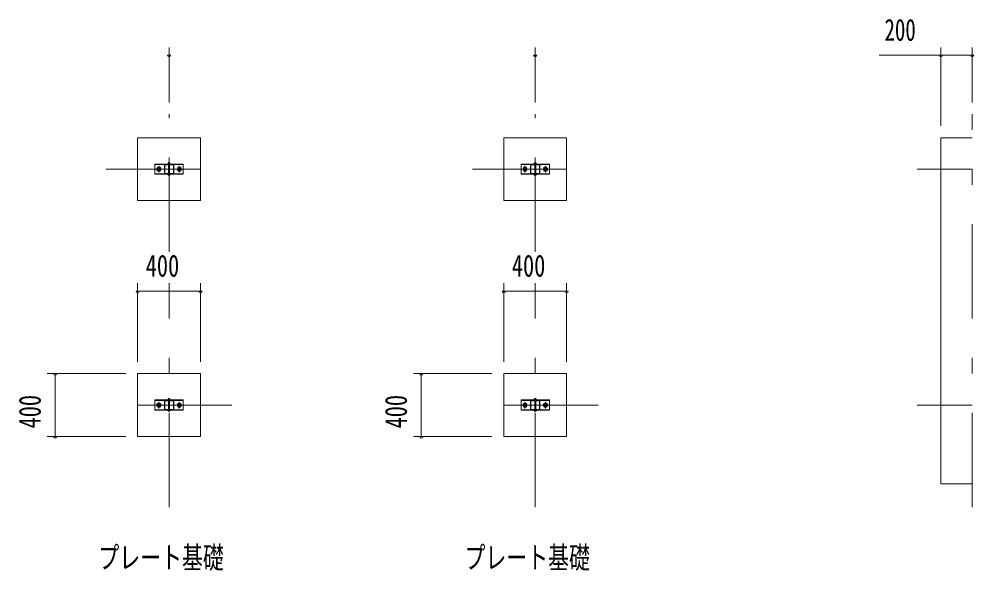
# Model space of a CAD drawing. Units: millimetres, scale not verified. Extents: x -22474 to 22484, y -10500 to 10500.
# Drawn here: x -22474 to -16398, y -8110 to -4601 of the extents above; entities that cross this region are included whole.
import ezdxf
from ezdxf.enums import TextEntityAlignment as Align

# ---------------------------------------------------------------- set-up
doc = ezdxf.new("R2010")
doc.units = ezdxf.units.MM
doc.header["$LTSCALE"] = 50
doc.linetypes.add('USER3', pattern=[24, 12, -5, 2, -5])
for name, color, linetype, lineweight in [('0-2_1-0BOLD', 7, 'Continuous', 18), ('0-3_1-2CENTER', 3, 'USER3', 18), ('0-5_1-5DIM', 3, 'Continuous', 18)]:
    doc.layers.add(name, color=color, linetype=linetype, lineweight=lineweight)
doc.styles.add('ＭＳ ゴシック', font='')
doc.styles.get('ＭＳ ゴシック').set_extended_font_data('MS Gothic')

msp = doc.modelspace()

# ---------------------------------------------------------------- linework, layer by layer
at = {"layer": '0-2_1-0BOLD'}
for p, q in [((-21429.37, -5525.13), (-21609.37, -5525.13)), ((-21493.97, -5525.33), (-21544.77, -5525.33)), ((-21544.77, -5527.63), (-21493.97, -5527.63)), ((-21522.37, -5527.63), (-21522.37, -5583.03)), ((-21522.26, -5521.33), (-21522.26, -5516.82)), ((-21519.37, -5522.83), (-21520.87, -5521.33)), ((-21519.37, -5521.33), (-21517.88, -5522.83)), ((-21516.49, -5516.82), (-21516.49, -5521.33)), ((-21516.37, -5583.03), (-21516.37, -5527.63)), ((-19099.64, -5525.13), (-19279.64, -5525.13)), ((-19164.24, -5525.33), (-19215.04, -5525.33)), ((-19215.04, -5527.63), (-19164.24, -5527.63)), ((-19192.64, -5527.63), (-19192.64, -5583.03)), ((-19192.53, -5521.33), (-19192.53, -5516.82)), ((-19189.64, -5522.83), (-19191.14, -5521.33)), ((-19189.64, -5521.33), (-19188.14, -5522.83)), ((-19186.75, -5516.82), (-19186.75, -5521.33)), ((-19186.64, -5583.03), (-19186.64, -5527.63)), ((-21429.37, -5585.53), (-21609.37, -5585.53)), ((-21549.37, -5529.93), (-21549.37, -5580.73)), ((-21547.07, -5580.73), (-21547.07, -5529.93)), ((-21493.97, -5583.03), (-21544.77, -5583.03)), ((-21544.77, -5585.33), (-21493.97, -5585.33)), ((-21522.26, -5589.43), (-21522.26, -5592.94)), ((-21516.49, -5592.94), (-21516.49, -5589.43)), ((-21491.67, -5529.93), (-21491.67, -5580.73)), ((-21489.38, -5580.73), (-21489.38, -5529.93)), ((-19099.64, -5585.53), (-19279.64, -5585.53)), ((-19219.64, -5529.93), (-19219.64, -5580.73)), ((-19217.34, -5580.73), (-19217.34, -5529.93)), ((-19164.24, -5583.03), (-19215.04, -5583.03)), ((-19215.04, -5585.33), (-19164.24, -5585.33)), ((-19192.53, -5589.43), (-19192.53, -5592.94)), ((-19186.75, -5592.94), (-19186.75, -5589.43)), ((-19161.94, -5529.93), (-19161.94, -5580.73)), ((-19159.64, -5580.73), (-19159.64, -5529.93)), ((-21429.37, -7025.12), (-21609.37, -7025.12)), ((-21549.37, -7029.93), (-21549.37, -7080.72)), ((-21547.07, -7080.72), (-21547.07, -7029.93)), ((-21544.77, -7025.33), (-21493.97, -7025.33)), ((-21493.97, -7027.62), (-21544.77, -7027.62)), ((-21525.47, -7021.32), (-21525.47, -7022.82)), ((-21522.37, -7027.62), (-21522.37, -7083.03)), ((-21522.26, -7016.82), (-21522.26, -7021.32)), ((-21520.87, -7021.32), (-21519.37, -7022.82)), ((-21517.88, -7022.82), (-21519.37, -7021.32)), ((-21516.49, -7021.32), (-21516.49, -7016.82)), ((-21516.37, -7016.33), (-21516.37, -7013.42)), ((-21516.37, -7083.03), (-21516.37, -7027.62)), ((-21491.67, -7029.93), (-21491.67, -7080.72)), ((-21489.38, -7080.72), (-21489.38, -7029.93)), ((-19099.64, -7025.12), (-19279.64, -7025.12)), ((-19219.64, -7029.93), (-19219.64, -7080.72)), ((-19217.34, -7080.72), (-19217.34, -7029.93)), ((-19215.04, -7025.33), (-19164.24, -7025.33)), ((-19164.24, -7027.62), (-19215.04, -7027.62)), ((-19195.74, -7021.32), (-19195.74, -7022.82)), ((-19192.64, -7027.62), (-19192.64, -7083.03)), ((-19192.53, -7016.82), (-19192.53, -7021.32)), ((-19191.14, -7021.32), (-19189.64, -7022.82)), ((-19188.14, -7022.82), (-19189.64, -7021.32)), ((-19186.75, -7021.32), (-19186.75, -7016.82)), ((-19186.64, -7016.33), (-19186.64, -7013.42)), ((-19186.64, -7083.03), (-19186.64, -7027.62)), ((-19161.94, -7029.93), (-19161.94, -7080.72)), ((-19159.64, -7080.72), (-19159.64, -7029.93)), ((-21429.37, -7085.52), (-21609.37, -7085.52)), ((-21544.77, -7083.03), (-21493.97, -7083.03)), ((-21493.97, -7085.32), (-21544.77, -7085.32)), ((-21522.26, -7089.42), (-21522.26, -7092.93)), ((-21516.49, -7092.93), (-21516.49, -7089.42)), ((-19099.64, -7085.52), (-19279.64, -7085.52)), ((-19215.04, -7083.03), (-19164.24, -7083.03)), ((-19164.24, -7085.32), (-19215.04, -7085.32)), ((-19192.53, -7089.42), (-19192.53, -7092.93)), ((-19186.75, -7092.93), (-19186.75, -7089.42))]:
    msp.add_line(p, q, dxfattribs=at)
for points in [[(-21319.37, -5355.33), (-21719.37, -5355.33), (-21719.37, -5755.33), (-21319.37, -5755.33)], [(-18989.64, -5355.33), (-19389.64, -5355.33), (-19389.64, -5755.33), (-18989.64, -5755.33)], [(-21429.37, -5522.83), (-21429.37, -5587.83), (-21609.37, -5587.83), (-21609.37, -5522.83)], [(-19099.64, -5522.83), (-19099.64, -5587.83), (-19279.64, -5587.83), (-19279.64, -5522.83)], [(-21589.28, -5546.83), (-21579.47, -5546.83), (-21574.56, -5555.33), (-21579.47, -5563.83), (-21589.28, -5563.83), (-21594.19, -5555.33)], [(-21459.28, -5546.83), (-21464.19, -5555.33), (-21459.28, -5563.83), (-21449.47, -5563.83), (-21444.56, -5555.33), (-21449.47, -5546.83)], [(-19259.55, -5546.83), (-19249.73, -5546.83), (-19244.82, -5555.33), (-19249.73, -5563.83), (-19259.55, -5563.83), (-19264.46, -5555.33)], [(-19129.55, -5546.83), (-19134.46, -5555.33), (-19129.55, -5563.83), (-19119.73, -5563.83), (-19114.82, -5555.33), (-19119.73, -5546.83)], [(-21719.37, -7255.32), (-21719.37, -6855.32), (-21319.37, -6855.32), (-21319.37, -7255.32)], [(-19389.64, -7255.32), (-19389.64, -6855.32), (-18989.64, -6855.32), (-18989.64, -7255.32)], [(-21609.37, -7022.82), (-21609.37, -7087.82), (-21429.37, -7087.82), (-21429.37, -7022.82)], [(-21589.28, -7046.82), (-21594.19, -7055.32), (-21589.28, -7063.83), (-21579.47, -7063.83), (-21574.56, -7055.32), (-21579.47, -7046.82)], [(-21459.28, -7046.82), (-21464.19, -7055.32), (-21459.28, -7063.83), (-21449.47, -7063.83), (-21444.56, -7055.32), (-21449.47, -7046.82)], [(-19279.64, -7022.82), (-19279.64, -7087.82), (-19099.64, -7087.82), (-19099.64, -7022.82)], [(-19259.55, -7046.82), (-19264.46, -7055.32), (-19259.55, -7063.83), (-19249.73, -7063.83), (-19244.82, -7055.32), (-19249.73, -7046.82)], [(-19129.55, -7046.82), (-19134.46, -7055.32), (-19129.55, -7063.83), (-19119.73, -7063.83), (-19114.82, -7055.32), (-19119.73, -7046.82)]]:
    msp.add_lwpolyline(points, close=True, dxfattribs=at)
for points in [[(-16408.19, -5355.33), (-16608.19, -5355.33), (-16608.19, -7555.32), (-16408.19, -7555.32)], [(-21525.47, -5522.83), (-21525.47, -5521.33), (-21513.27, -5521.33), (-21513.27, -5522.83)], [(-21513.62, -5521.33), (-21513.62, -5516.82), (-21514.47, -5516.33), (-21524.27, -5516.33), (-21525.12, -5516.82), (-21525.12, -5521.33)], [(-21516.37, -5513.43), (-21517.37, -5512.43), (-21521.37, -5512.43), (-21522.37, -5513.43)], [(-21522.37, -5516.33), (-21522.37, -5513.43), (-21516.37, -5513.43), (-21516.37, -5516.33)], [(-19195.74, -5522.83), (-19195.74, -5521.33), (-19183.54, -5521.33), (-19183.54, -5522.83)], [(-19183.89, -5521.33), (-19183.89, -5516.82), (-19184.74, -5516.33), (-19194.54, -5516.33), (-19195.39, -5516.82), (-19195.39, -5521.33)], [(-19186.64, -5513.43), (-19187.64, -5512.43), (-19191.64, -5512.43), (-19192.64, -5513.43)], [(-19192.64, -5516.33), (-19192.64, -5513.43), (-19186.64, -5513.43), (-19186.64, -5516.33)], [(-21525.62, -5587.83), (-21525.62, -5589.43), (-21513.12, -5589.43), (-21513.12, -5587.83)], [(-21513.62, -5589.43), (-21513.62, -5592.94), (-21514.47, -5593.43), (-21524.27, -5593.43), (-21525.12, -5592.94), (-21525.12, -5589.43)], [(-19195.89, -5587.83), (-19195.89, -5589.43), (-19183.39, -5589.43), (-19183.39, -5587.83)], [(-19183.89, -5589.43), (-19183.89, -5592.94), (-19184.74, -5593.43), (-19194.54, -5593.43), (-19195.39, -5592.94), (-19195.39, -5589.43)], [(-21525.47, -7021.32), (-21513.27, -7021.32), (-21513.27, -7022.82)], [(-21524.27, -7016.33), (-21525.12, -7016.82), (-21525.12, -7021.32)], [(-21513.62, -7021.32), (-21513.62, -7016.82), (-21514.47, -7016.33), (-21524.27, -7016.33)], [(-21517.37, -7012.43), (-21516.37, -7013.42), (-21522.37, -7013.42), (-21522.37, -7016.33)], [(-21517.37, -7012.43), (-21521.37, -7012.43), (-21522.37, -7013.42)], [(-19195.74, -7021.32), (-19183.54, -7021.32), (-19183.54, -7022.82)], [(-19194.54, -7016.33), (-19195.39, -7016.82), (-19195.39, -7021.32)], [(-19183.89, -7021.32), (-19183.89, -7016.82), (-19184.74, -7016.33), (-19194.54, -7016.33)], [(-19187.64, -7012.43), (-19186.64, -7013.42), (-19192.64, -7013.42), (-19192.64, -7016.33)], [(-19187.64, -7012.43), (-19191.64, -7012.43), (-19192.64, -7013.42)], [(-21525.62, -7087.82), (-21525.62, -7089.42), (-21513.12, -7089.42), (-21513.12, -7087.82)], [(-21513.62, -7089.42), (-21513.62, -7092.93), (-21514.47, -7093.43), (-21524.27, -7093.43), (-21525.12, -7092.93), (-21525.12, -7089.42)], [(-19195.89, -7087.82), (-19195.89, -7089.42), (-19183.39, -7089.42), (-19183.39, -7087.82)], [(-19183.89, -7089.42), (-19183.89, -7092.93), (-19184.74, -7093.43), (-19194.54, -7093.43), (-19195.39, -7092.93), (-19195.39, -7089.42)]]:
    msp.add_lwpolyline(points, dxfattribs=at)
for centre, radius in [((-21584.37, -5555.33), 13.5), ((-21584.37, -5555.33), 8.25), ((-21584.37, -5555.33), 5), ((-21454.37, -5555.33), 13.5), ((-21454.37, -5555.33), 8.25), ((-21454.37, -5555.33), 5), ((-19254.64, -5555.33), 13.5), ((-19254.64, -5555.33), 8.25), ((-19254.64, -5555.33), 5), ((-19124.64, -5555.33), 13.5), ((-19124.64, -5555.33), 8.25), ((-19124.64, -5555.33), 5), ((-21584.37, -7055.32), 13.5), ((-21584.37, -7055.32), 8.25), ((-21454.37, -7055.32), 13.5), ((-21454.37, -7055.32), 8.25), ((-19254.64, -7055.32), 13.5), ((-19254.64, -7055.32), 8.25), ((-19124.64, -7055.32), 13.5), ((-19124.64, -7055.32), 8.25), ((-21584.37, -7055.32), 5), ((-21454.37, -7055.32), 5), ((-19254.64, -7055.32), 5), ((-19124.64, -7055.32), 5)]:
    msp.add_circle(centre, radius, dxfattribs=at)
for centre, radius, start, end in [((-21544.77, -5529.93), 4.6, 90, 180), ((-21544.77, -5529.93), 2.3, 90, 180), ((-21523.69, -5518.66), 2.33, 52.1575, 90), ((-21519.37, -5525.06), 8.74, 70.70392, 109.29608), ((-21515.06, -5518.66), 2.33, 90, 127.84248), ((-21493.97, -5529.93), 4.6, 0, 90), ((-21493.97, -5529.93), 2.3, 0, 90), ((-19215.04, -5529.93), 4.6, 90, 180), ((-19215.04, -5529.93), 2.3, 90, 180), ((-19193.96, -5518.66), 2.33, 52.1575, 90), ((-19189.64, -5525.06), 8.74, 70.70392, 109.29608), ((-19185.32, -5518.66), 2.33, 90, 127.84248), ((-19164.24, -5529.93), 4.6, 0, 90), ((-19164.24, -5529.93), 2.3, 0, 90), ((-21544.77, -5580.73), 4.6, 180, 270), ((-21544.77, -5580.73), 2.3, 180, 270), ((-21493.97, -5580.73), 2.3, 270, 0), ((-21493.97, -5580.73), 4.6, 270, 0), ((-19215.04, -5580.73), 4.6, 180, 270), ((-19215.04, -5580.73), 2.3, 180, 270), ((-19164.24, -5580.73), 2.3, 270, 0), ((-19164.24, -5580.73), 4.6, 270, 0), ((-21523.69, -5591.09), 2.33, 270, 307.84248), ((-21519.37, -5584.69), 8.74, 250.7039, 289.29608), ((-21515.06, -5591.09), 2.33, 232.1575, 270), ((-19193.96, -5591.09), 2.33, 270, 307.84248), ((-19189.64, -5584.69), 8.74, 250.7039, 289.29608), ((-19185.32, -5591.09), 2.33, 232.1575, 270), ((-21544.77, -7029.93), 4.6, 90, 180), ((-21544.77, -7029.93), 2.3, 90, 180), ((-21523.69, -7018.66), 2.33, 52.1575, 90), ((-21519.37, -7025.06), 8.74, 70.70392, 109.29608), ((-21515.06, -7018.66), 2.33, 90, 127.84248), ((-21493.97, -7029.93), 4.6, 0, 90), ((-21493.97, -7029.93), 2.3, 0, 90), ((-19215.04, -7029.93), 4.6, 90, 180), ((-19215.04, -7029.93), 2.3, 90, 180), ((-19193.96, -7018.66), 2.33, 52.1575, 90), ((-19189.64, -7025.06), 8.74, 70.70392, 109.29608), ((-19185.32, -7018.66), 2.33, 90, 127.84248), ((-19164.24, -7029.93), 4.6, 0, 90), ((-19164.24, -7029.93), 2.3, 0, 90), ((-21544.77, -7080.72), 4.6, 180, 270), ((-21544.77, -7080.72), 2.3, 180, 270), ((-21523.69, -7091.09), 2.33, 270, 307.84248), ((-21519.37, -7084.69), 8.74, 250.7039, 289.29608), ((-21515.06, -7091.09), 2.33, 232.1575, 270), ((-21493.97, -7080.72), 2.3, 270, 0), ((-21493.97, -7080.72), 4.6, 270, 0), ((-19215.04, -7080.72), 4.6, 180, 270), ((-19215.04, -7080.72), 2.3, 180, 270), ((-19193.96, -7091.09), 2.33, 270, 307.84248), ((-19189.64, -7084.69), 8.74, 250.7039, 289.29608), ((-19185.32, -7091.09), 2.33, 232.1575, 270), ((-19164.24, -7080.72), 2.3, 270, 0), ((-19164.24, -7080.72), 4.6, 270, 0)]:
    msp.add_arc(centre, radius, start, end, dxfattribs=at)
at = {"layer": '0-3_1-2CENTER'}
for p, q in [((-21519.37, -6080.32), (-21519.37, -5205.33)), ((-19189.64, -6080.32), (-19189.64, -5205.33)), ((-16408.19, -7705.32), (-16408.19, -5205.33)), ((-21919.37, -5555.33), (-21119.37, -5555.33)), ((-21584.37, -5576.33), (-21584.37, -5534.33)), ((-21454.37, -5534.33), (-21454.37, -5576.33)), ((-19589.64, -5555.33), (-18789.64, -5555.33)), ((-19254.64, -5576.33), (-19254.64, -5534.33)), ((-19124.64, -5534.33), (-19124.64, -5576.33)), ((-16758.19, -5555.33), (-16408.19, -5555.33)), ((-21519.37, -7705.32), (-21519.37, -6280.32)), ((-19189.64, -7705.32), (-19189.64, -6280.32)), ((-21584.37, -7076.32), (-21584.37, -7034.33)), ((-21454.37, -7034.33), (-21454.37, -7076.32)), ((-19254.64, -7076.32), (-19254.64, -7034.33)), ((-19124.64, -7034.33), (-19124.64, -7076.32)), ((-21119.37, -7055.32), (-21919.37, -7055.32)), ((-18789.64, -7055.32), (-19589.64, -7055.32)), ((-16408.19, -7055.32), (-16758.19, -7055.32))]:
    msp.add_line(p, q, dxfattribs=at)
at = {"layer": '0-5_1-5DIM'}
for p, q in [((-21519.37, -5130.33), (-21519.37, -4780.33)), ((-19189.64, -5130.33), (-19189.64, -4780.33)), ((-16608.2, -4780.33), (-16608.2, -5280.33)), ((-16408.19, -5130.33), (-16408.19, -4780.33)), ((-21509.37, -4830.33), (-21529.37, -4830.33)), ((-19179.64, -4830.33), (-19199.64, -4830.33)), ((-16408.19, -4830.33), (-17000.7, -4830.33)), ((-16598.2, -4830.33), (-16618.2, -4830.33)), ((-16398.19, -4830.33), (-16418.19, -4830.33)), ((-21719.37, -6780.32), (-21719.37, -6280.32)), ((-21319.37, -6280.32), (-21319.37, -6780.32)), ((-19389.64, -6780.32), (-19389.64, -6280.32)), ((-18989.64, -6280.32), (-18989.64, -6780.32)), ((-21709.37, -6330.33), (-21729.37, -6330.33)), ((-21719.37, -6330.32), (-21319.37, -6330.32)), ((-21309.37, -6330.33), (-21329.37, -6330.33)), ((-19379.64, -6330.33), (-19399.64, -6330.33)), ((-19389.64, -6330.32), (-18989.64, -6330.32)), ((-18979.64, -6330.33), (-18999.64, -6330.33)), ((-22294.37, -6855.32), (-21794.37, -6855.32)), ((-22234.37, -6855.32), (-22254.37, -6855.32)), ((-22244.37, -7255.32), (-22244.37, -6855.32)), ((-19964.64, -6855.32), (-19464.64, -6855.32)), ((-19904.64, -6855.32), (-19924.64, -6855.32)), ((-19914.64, -7255.32), (-19914.64, -6855.32)), ((-21794.37, -7255.32), (-22294.37, -7255.32)), ((-22234.37, -7255.32), (-22254.37, -7255.32)), ((-19464.64, -7255.32), (-19964.64, -7255.32)), ((-19904.64, -7255.32), (-19924.64, -7255.32))]:
    msp.add_line(p, q, dxfattribs=at)
for centre in [(-21519.37, -4830.33), (-19189.64, -4830.33), (-16608.2, -4830.33), (-16408.19, -4830.33), (-21719.37, -6330.33), (-21319.37, -6330.33), (-19389.64, -6330.33), (-18989.64, -6330.33), (-22244.37, -6855.32), (-19914.64, -6855.32), (-22244.37, -7255.32), (-19914.64, -7255.32)]:
    msp.add_arc(centre, 10, 180, 0, dxfattribs=at)

# ---------------------------------------------------------------- texts
at = {"layer": '0-5_1-5DIM', "color": 7, "style": 'ＭＳ ゴシック'}
for s, width, p in [('200', 0.7, (-16967.1, -4780.33)), ('400', 0.75, (-21668.11, -6280.32)), ('400', 0.75, (-19338.37, -6280.32)), ('プレート基礎', 0.7, (-21969.37, -8136.32)), ('プレート基礎', 0.7, (-19639.64, -8136.32))]:
    msp.add_text(s, height=139.3, dxfattribs=dict(at, width=width)).set_placement(p, align=Align.BOTTOM_LEFT)
at = {"layer": '0-5_1-5DIM', "color": 7, "style": 'ＭＳ ゴシック', "width": 0.75}
for p in [(-22294.37, -7204.06), (-19964.64, -7204.06)]:
    msp.add_text('400', height=139.3, rotation=90, dxfattribs=at).set_placement(p, align=Align.BOTTOM_LEFT)

doc.saveas('drawing.dxf')
